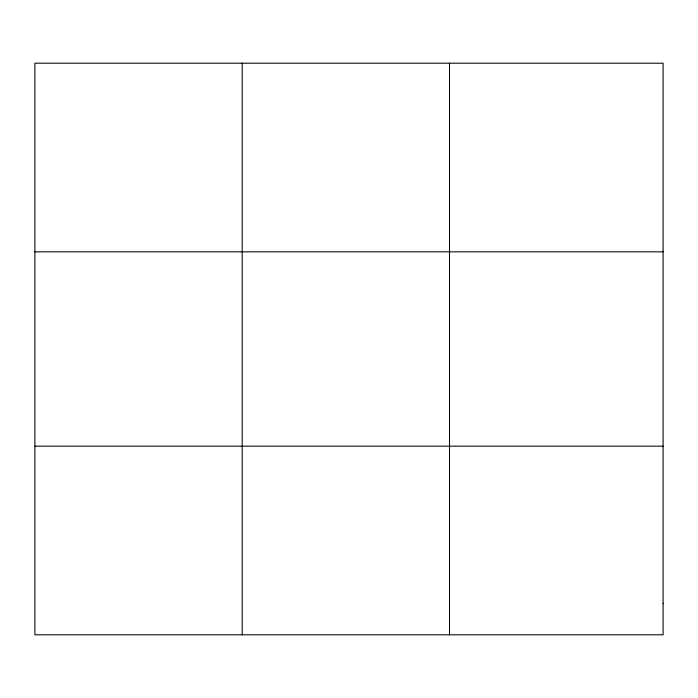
<?xml version="1.0" encoding="UTF-8"?>
<svg xmlns="http://www.w3.org/2000/svg" width="698" height="698" viewBox="0 0 698 698"><rect width="100%" height="100%" fill="white"/><g stroke="black" fill="none" stroke-linecap="round" stroke-linejoin="round"><path stroke-width="1.05" d="M242.206 63.204L242.206 634.796M449.512 63.204L449.512 634.796M34.9 251.83L663.1 251.83M34.9 446.17L663.1 446.17M663.1 603.36L663.1 634.796L34.9 634.796L34.9 63.204L663.1 63.204L663.1 603.36"/></g></svg>
